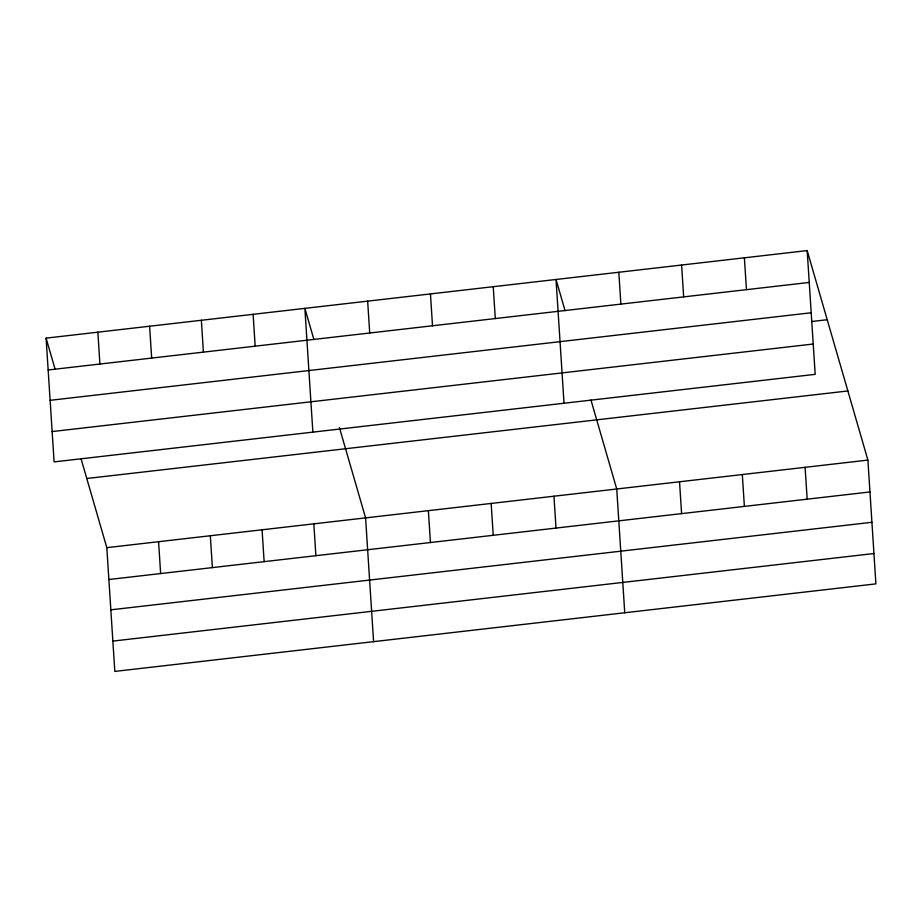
<?xml version="1.0" encoding="UTF-8"?>
<svg xmlns="http://www.w3.org/2000/svg" width="922" height="922" viewBox="0 0 922 922"><rect width="100%" height="100%" fill="white"/><g stroke="black" fill="none" stroke-linecap="round" stroke-linejoin="round"><path stroke-width="1.38" d="M807.176 250.588L815.186 374.344L54.098 461.899L46.1 338.132L807.176 250.588L867.902 460.101L875.9 583.868L114.824 671.412L106.814 547.656L81.044 458.718M48.163 369.987L809.239 282.443M50.122 400.321L811.199 312.765M811.521 321.536L827.218 319.727M52.139 431.565L813.227 344.021M86.783 478.506L847.86 390.963M106.814 547.656L867.902 460.101M108.877 579.512L869.953 491.956M110.836 609.834L871.912 522.29M112.864 641.09L873.941 553.534M565.059 310.656L556.024 279.47L564.022 403.237M590.967 400.067L616.737 488.994L624.747 612.761M313.906 339.55L304.871 308.363L312.869 432.13M339.434 427.635L365.585 517.887L373.583 641.654M46.1 338.132L55.136 369.319M805.102 467.327L807.165 499.182M744.388 257.803L746.451 289.658M742.314 474.553L744.377 506.409M681.6 265.029L683.663 296.884M679.526 481.768L681.589 513.623M618.812 272.255L620.875 304.11M553.949 496.22L556.012 528.076M493.235 286.696L495.298 318.551M491.161 503.447L493.224 535.29M430.447 293.922L432.51 325.777M428.373 510.661L430.436 542.516M367.659 301.148L369.71 333.003M313.826 523.834L315.889 555.689M253.112 314.321L255.175 346.176M262.079 529.793L264.141 561.648M201.365 320.268L203.416 352.123M210.32 535.751L212.383 567.595M149.606 326.227L151.669 358.082M158.572 541.698L160.635 573.553M97.859 332.174L99.91 364.029"/></g></svg>
